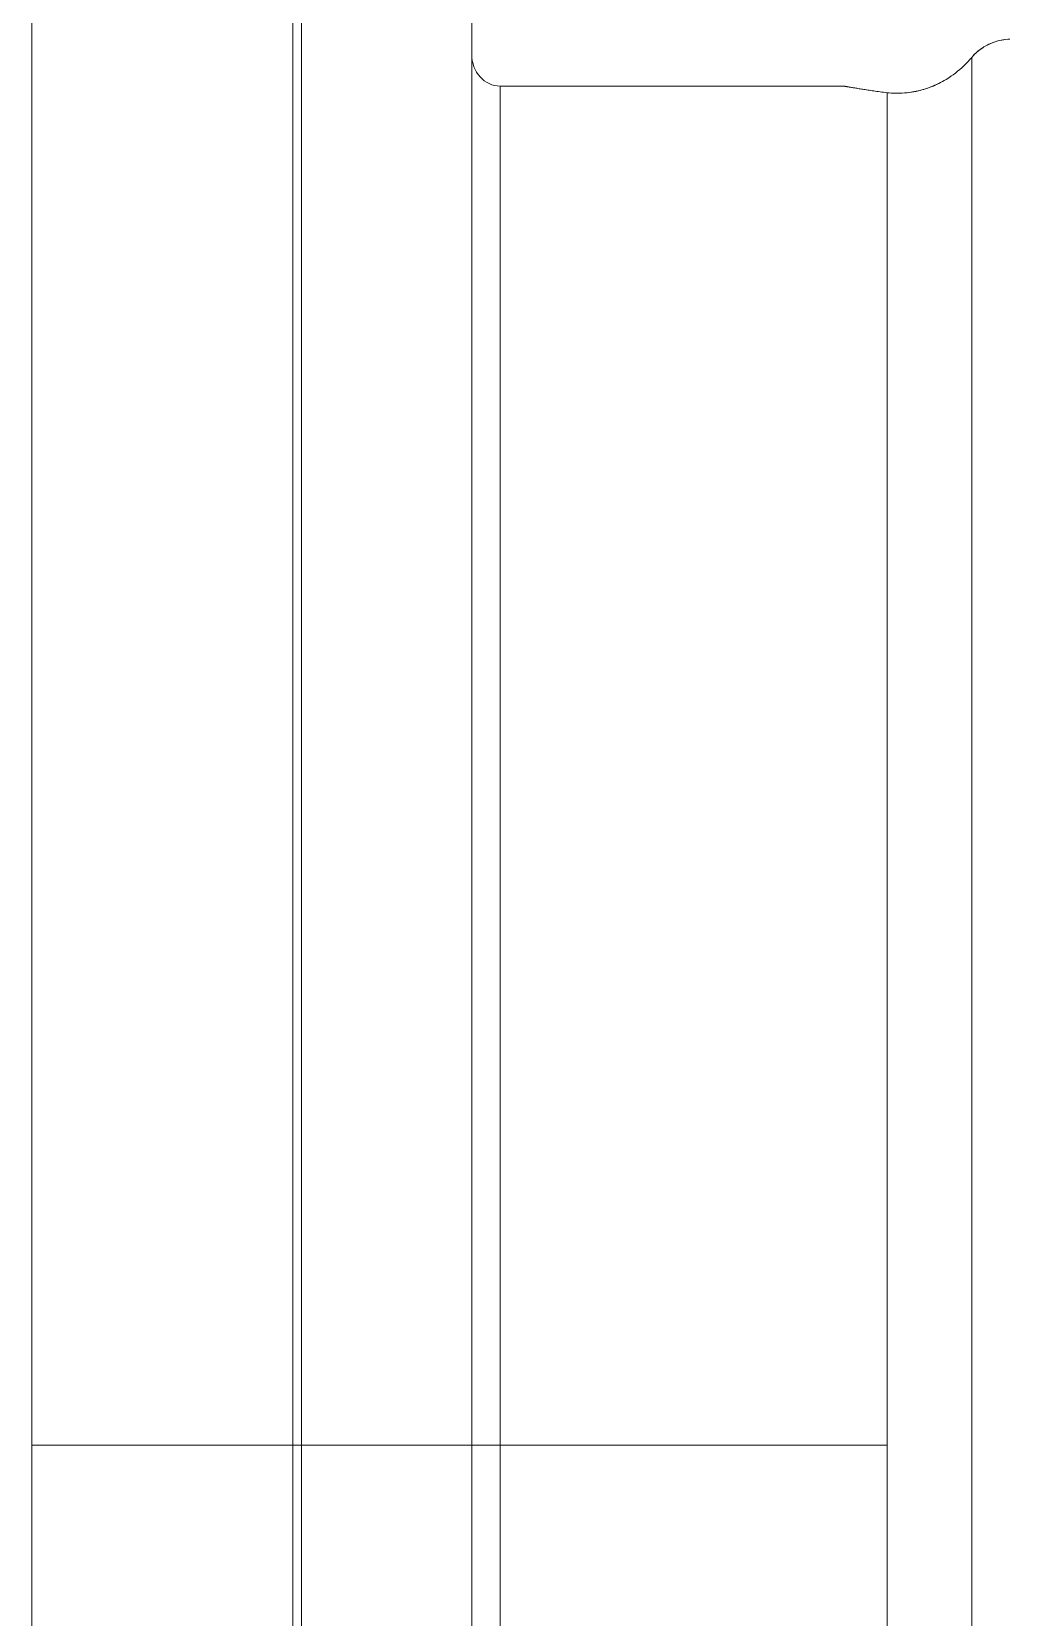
# Model space of a CAD drawing. Extents: x -345393 to -54719, y 203828 to 476815.
# Drawn here: x -321165.8 to -320993.7, y 229851.5 to 230130.6 of the extents above; entities that cross this region are included whole.
import ezdxf

# ---------------------------------------------------------------- set-up
doc = ezdxf.new("R2010")
doc.units = 0
doc.header["$LTSCALE"] = 1000
doc.header["$MEASUREMENT"] = 0
doc.layers.get('0').update_dxf_attribs({"color": 252, "linetype": 'CONTINUOUS'})
doc.layers.add('暖通-水-设备', color=3, linetype='CONTINUOUS', lineweight=20)

# ---------------------------------------------------------------- blocks, each defined once
blk = doc.blocks.new('A$C759C1080')
at = {"color": 95}
for p, q in [((1605.14, -971.43), (1605.14, -461.43)), ((1606.64, -971.43), (1606.64, -461.43)), ((1636.64, -971.43), (1636.64, -461.43)), ((1559.14, -918.58), (1559.14, -461.63)), ((1724.69, -938.1), (1724.69, -496.88)), ((1641.64, -501.43), (1702.14, -501.43)), ((1641.64, -931.43), (1641.64, -501.43)), ((1709.78, -931.43), (1709.78, -502.49)), ((1605.14, -716.43), (1559.14, -716.43)), ((1606.64, -716.43), (1605.14, -716.43)), ((1606.64, -716.43), (1709.78, -716.43))]:
    blk.add_line(p, q, dxfattribs=at)
at = {"color": 95, "flags": 128}
for points in [[(1731.43, -494), (1731.08, -494.02), (1730.72, -494.04), (1730.36, -494.09), (1730, -494.14), (1729.67, -494.2), (1729.32, -494.28), (1728.98, -494.37), (1728.66, -494.46), (1728.34, -494.57), (1728.01, -494.69), (1727.71, -494.81), (1727.41, -494.95), (1727.08, -495.11), (1726.84, -495.24), (1726.55, -495.41), (1726.22, -495.61), (1725.88, -495.85), (1725.67, -496.01), (1725.42, -496.21), (1725.14, -496.44), (1724.9, -496.67), (1724.69, -496.88)], [(1724.69, -496.88), (1724.86, -496.71), (1725.05, -496.53), (1725.25, -496.34), (1725.47, -496.17), (1725.67, -496), (1725.85, -495.87), (1726.06, -495.72), (1726.37, -495.52), (1726.62, -495.36), (1726.85, -495.23), (1727.05, -495.13), (1727.3, -495), (1727.55, -494.88), (1727.8, -494.78), (1728.03, -494.68), (1728.3, -494.58), (1728.56, -494.5), (1728.82, -494.42), (1729.09, -494.34), (1729.36, -494.27), (1729.63, -494.21), (1729.9, -494.16), (1730.19, -494.11), (1730.48, -494.07)], [(1709.78, -502.49), (1710.15, -502.52), (1710.53, -502.54), (1710.9, -502.56), (1711.29, -502.57), (1711.68, -502.57), (1712.07, -502.56), (1712.46, -502.55), (1712.86, -502.52), (1713.26, -502.49), (1713.67, -502.45), (1714.07, -502.39), (1714.48, -502.33), (1714.89, -502.26), (1715.31, -502.18), (1715.72, -502.09), (1716.13, -501.98), (1716.55, -501.87), (1716.96, -501.75), (1717.38, -501.61), (1717.79, -501.46), (1718.21, -501.31), (1718.62, -501.14), (1719.03, -500.96), (1719.44, -500.76), (1719.84, -500.56), (1720.25, -500.34), (1720.65, -500.12), (1721.04, -499.88), (1721.43, -499.63), (1721.82, -499.37), (1722.2, -499.09), (1722.57, -498.81), (1722.94, -498.52), (1723.31, -498.21), (1723.66, -497.89), (1724.01, -497.57), (1724.35, -497.23), (1724.69, -496.88)], [(1709.78, -502.49), (1709.46, -502.45), (1709.16, -502.41), (1708.85, -502.38), (1708.56, -502.34), (1708.27, -502.3), (1707.98, -502.26), (1707.7, -502.23), (1707.43, -502.19), (1707.16, -502.16), (1706.9, -502.12), (1706.65, -502.09), (1706.4, -502.05), (1706.16, -502.02), (1705.93, -501.99), (1705.7, -501.96), (1705.48, -501.93), (1705.26, -501.9), (1705.06, -501.87), (1704.85, -501.84), (1704.66, -501.81), (1704.47, -501.78), (1704.29, -501.76), (1704.12, -501.73), (1703.95, -501.71), (1703.79, -501.68), (1703.64, -501.66), (1703.5, -501.64), (1703.36, -501.62), (1703.23, -501.6), (1703.1, -501.58), (1702.99, -501.56), (1702.88, -501.54), (1702.78, -501.53), (1702.68, -501.51), (1702.6, -501.5), (1702.52, -501.49), (1702.45, -501.48), (1702.38, -501.47), (1702.32, -501.46), (1702.28, -501.45), (1702.23, -501.45), (1702.2, -501.44), (1702.17, -501.44), (1702.15, -501.43), (1702.14, -501.43), (1702.14, -501.43)], [(1721.11, -499.83), (1720.8, -500.02), (1720.49, -500.21), (1720.17, -500.39), (1719.85, -500.56), (1719.53, -500.72), (1719.2, -500.88), (1718.88, -501.02), (1718.55, -501.17), (1718.22, -501.3), (1717.89, -501.43), (1717.57, -501.55), (1717.24, -501.66), (1716.91, -501.76), (1716.58, -501.86), (1716.25, -501.95), (1715.92, -502.04), (1715.59, -502.12), (1715.26, -502.19), (1714.93, -502.25), (1714.61, -502.31), (1714.28, -502.36), (1713.96, -502.41), (1713.64, -502.45), (1713.31, -502.48)]]:
    blk.add_lwpolyline(points, dxfattribs=at)
at = {"color": 95}
blk.add_arc((1641.64, -496.43), 5, 180, 270, dxfattribs=at)
blk = doc.blocks.new('PSRHH3602-LM1')
at = {"color": 95}
blk.add_blockref('A$C759C1080', (-2301.89, 2072.83), dxfattribs=at)

msp = doc.modelspace()

# ---------------------------------------------------------------- block references
at = {"layer": '暖通-水-设备', "yscale": 1.112820512818871}
msp.add_blockref('PSRHH3602-LM1', (-320423.07647, 228372.36292), dxfattribs=at)

doc.saveas('drawing.dxf')
